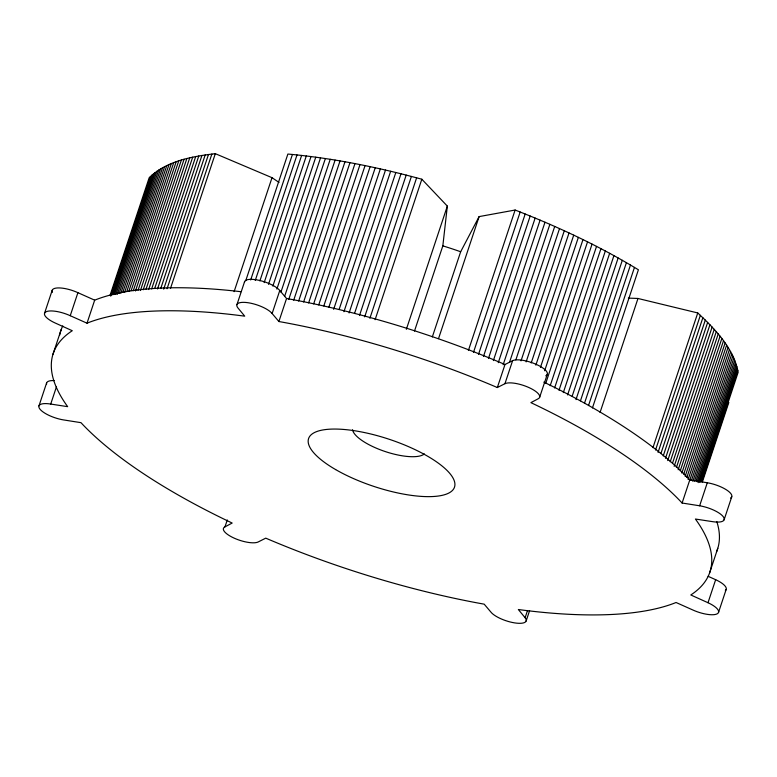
<?xml version="1.0" encoding="UTF-8"?>
<svg xmlns="http://www.w3.org/2000/svg" width="777" height="777" viewBox="0 0 777 777"><rect width="100%" height="100%" fill="white"/><g stroke="black" fill="none" stroke-linecap="round" stroke-linejoin="round"><path stroke-width="1.17" d="M414.491 331.06L442.832 245.872L447.338 206.109L421.833 179.234C377.962 167.269 333.207 158.139 287.878 154.05L245.755 280.691M44.551 313.257L52.214 290.229M52.943 354.351L61.228 329.487M38.967 405.905L46.63 382.876M527.418 610.819L525.116 617.725A19.095 6.158 18.4 0 1 514.393 622.853A19.095 6.158 18.4 0 1 490.957 612.15L484.188 604.166L479.632 603.341A346.047 111.519 18.4 0 1 270.114 540.005L265.744 538.15L258.129 541.996A19.095 6.158 18.4 0 1 233.974 538.053A19.095 6.158 18.4 0 1 224.98 526.855L232.177 523.047A315.627 101.719 18.4 0 1 218.725 516.53L217.822 516.083A346.047 111.519 18.4 0 1 82.925 424.747L80.973 422.669L63.432 419.901A19.095 6.158 18.4 0 1 39.996 409.197A19.095 6.158 18.4 0 1 50.719 404.059L67.667 406.662L66.21 404.623A346.047 111.519 18.4 0 1 70.668 331.798L72.28 330.72L55.08 322.96A19.095 6.158 18.4 0 1 46.086 311.762A19.095 6.158 18.4 0 1 70.241 315.705L77.904 292.676A19.095 6.158 18.4 0 0 58.994 287.917A19.095 6.158 18.4 0 0 52.457 292.317M50.719 404.059L56.468 386.791M70.241 315.705L87.014 323.193L94.677 300.165L96.863 299.31A346.047 111.519 18.4 0 1 240.909 291.705M110.091 295.221L149.155 177.797C166.579 160.771 192.074 156.478 215.316 153.671L272.018 177.69L279.011 182.42M111.092 294.396L114.54 284.032M123.728 256.41L128.71 241.443M110.703 296.144L150.534 176.418M112.16 294.804L151.991 175.068M113.325 294.638L153.535 173.757M114.578 294.512L155.177 172.484M115.919 294.425L156.896 171.241M117.346 294.376L158.702 170.037M119.24 293.201L160.596 168.871M120.833 293.23L162.578 167.745M122.892 292.133L164.637 166.647M124.66 292.23L166.783 165.588M126.884 291.21L169.007 164.578M128.807 291.385L171.319 163.597M131.206 290.443L173.708 162.655M133.294 290.695L176.185 161.752M135.46 290.977L178.739 160.888M138.092 290.161L181.371 160.062M140.423 290.52L184.081 159.285M143.211 289.782L186.868 158.537M146.076 289.073L189.734 157.838M148.63 289.568L192.677 157.168M151.651 288.937L195.697 156.546M154.74 288.354L198.786 155.963M157.517 288.966L201.942 155.419M160.761 288.471L205.186 154.924M163.685 289.161L208.489 154.468M167.055 288.743L211.868 154.05M170.503 288.364L215.316 153.671M234.1 291.657L272.018 177.69M236.936 304.671L244.59 281.643M250.68 279.963L292.424 154.468M255.264 280.419L297.008 154.934M259.887 280.915L301.631 155.429M264.17 282.614L306.303 155.973M268.502 284.343L311.014 156.556M272.863 286.121L315.763 157.177M276.884 289.093L320.542 157.848M525.116 617.725L518.337 609.518L522.571 610.071A346.047 111.519 18.4 0 0 673.873 603.36L676.058 602.496L692.831 609.984A19.095 6.158 18.4 0 0 716.986 613.927A19.095 6.158 18.4 0 0 708.002 602.729L690.802 594.968L692.404 593.89A346.047 111.519 18.4 0 0 696.862 521.066L695.405 519.026L712.354 521.62A19.095 6.158 18.4 0 0 723.086 516.491A19.095 6.158 18.4 0 0 699.64 505.788L682.099 503.02L680.147 500.942A346.047 111.519 18.4 0 0 535.139 404.662L530.895 402.641L538.092 398.824A19.095 6.158 18.4 0 0 529.108 387.636A19.095 6.158 18.4 0 0 504.943 383.692L497.338 387.538L492.958 385.674A346.047 111.519 18.4 0 0 283.44 322.348L278.894 321.523L272.125 313.529L279.778 290.511A19.095 6.158 18.4 0 0 259.567 280.448A19.095 6.158 18.4 0 0 244.473 282.284M280.944 292.094L325.369 158.547M284.654 296.29L330.225 159.295M278.894 321.523L286.548 298.504L279.778 290.511M288.772 299.378L335.11 160.081M293.696 300.204L340.035 160.907M298.65 301.068L344.988 161.771M224.98 526.855L227.282 519.949M303.622 301.971L349.971 162.675M308.634 302.913L354.972 163.607M313.665 303.894L360.004 164.588M318.725 304.914L365.064 165.608M323.805 305.963L370.143 166.666M328.904 307.061L375.242 167.764M333.644 309.343L380.361 168.891M339.16 309.363L385.499 170.056M343.929 311.713L390.656 171.261M349.096 312.956L395.823 172.504M354.662 313.082L401 173.776M359.479 315.549L406.196 175.097M364.675 316.89L411.402 176.437M369.891 318.279L416.618 177.826M375.106 319.687L421.833 179.234M406.352 329.293L447.338 206.109M432.323 336.946L460.664 251.758L479.118 216.598L515.122 210.033C557.711 226.612 599.31 246.027 638.403 269.784L592.443 407.925M438.519 338.636L479.118 216.598M468.395 350.485L515.122 210.033M473.446 352.467L520.163 212.014M478.467 354.458L525.184 214.005M483.459 356.478L530.186 216.025M488.432 358.527L535.149 218.075M493.366 360.586L540.093 220.134M498.271 362.674L544.998 222.222M503.146 364.782L549.873 224.33M497.338 387.538L504.992 364.51L512.606 360.664A19.095 6.158 18.4 0 1 535.44 364.024A19.095 6.158 18.4 0 1 546.736 375.145M509.527 362.305L554.71 226.457M504.943 383.692L512.606 360.664M515.86 359.838L559.518 228.603M521.017 360.858L564.287 230.769M526.126 361.888L569.026 232.945M531.206 362.937L573.717 235.149M535.858 365.151L578.36 237.364M540.462 367.385L582.973 239.598M544.648 370.784L587.538 241.851M539.626 397.338L547.28 374.31M545.716 383.411L592.055 244.114M550.194 385.693L596.532 246.387M554.613 387.976L600.951 248.679M558.993 390.287L605.332 250.981M563.315 392.599L609.654 253.302M567.589 394.93L613.927 255.623M572.193 396.115L618.142 257.964M575.971 399.611L622.309 260.305M580.468 400.815L626.417 262.665M584.518 403.176L630.468 265.025M588.51 405.555L634.469 267.405M526.136 621.017L529.584 610.654M600.067 412.441L637.985 298.475L697.756 312.956C715.19 329.234 733.488 347.95 738.15 372.261L701.767 481.623M652.952 447.649L697.756 312.956M655.545 450.019L700.359 315.326M658.061 452.389L702.874 317.686M660.887 453.593L705.312 320.046M663.237 455.934L707.662 322.397M665.52 458.275L709.945 324.728M667.705 460.596L712.13 327.059M670.201 461.761L714.238 329.37M672.61 462.917L716.268 331.672M674.164 466.355L718.21 333.964M676.408 467.482L720.065 336.237M678.175 469.745L721.833 338.5M680.244 470.843L723.513 340.753M681.837 473.076L725.116 342.987M683.731 474.145L726.621 345.202M685.159 476.34L728.049 347.406M686.868 477.369L729.38 349.582M688.121 479.535L730.623 351.748M682.099 503.02L689.762 479.992L687.8 477.923A346.047 111.519 18.4 0 0 543.822 382.129M689.655 480.536L731.788 353.894M691.491 480.361L732.847 356.021M692.851 481.313L733.828 358.129M694.502 481.099L734.721 360.217M696.075 480.856L735.518 362.276M697.163 481.75L736.227 364.316M698.164 482.614L736.839 366.336M699.455 482.313L737.373 368.337M700.66 481.983L737.8 370.308M723.601 415.413L724.756 411.956M702.379 481.954L728.807 402.515L727.437 403.894M699.64 505.788L707.303 482.76A19.095 6.158 18.4 0 1 726.68 490.005A19.095 6.158 18.4 0 1 730.603 498.047M724.106 519.784L731.769 496.756M709.508 573.173L717.793 548.309M708.002 602.729L715.656 579.7L708.129 576.311M718.521 612.431L726.174 589.413M87.014 323.193L89.2 322.329A346.047 111.519 18.4 0 1 240.511 315.617L244.736 316.171L237.956 307.964A19.095 6.158 18.4 0 1 248.689 302.826A19.095 6.158 18.4 0 1 272.125 313.529M628.321 298.096L637.985 298.475M689.762 479.992L707.303 482.76M286.548 298.504L291.093 299.32A346.047 111.519 18.4 0 1 500.621 362.655L504.992 364.51M77.904 292.676L94.677 300.165M442.832 245.872A134.576 43.366 18.4 0 1 460.664 251.758M716.773 521.552A346.047 111.519 18.4 0 1 716.443 551.961M59.654 335.12A346.047 111.519 18.4 0 1 62.782 325.903M46.591 384.217A19.095 6.158 18.4 0 1 54.176 380.584M546.124 375.602A19.095 6.158 18.4 0 1 545.755 375.806M715.656 579.7A19.095 6.158 18.4 0 1 725.349 590.481M424.339 453.914A38.452 12.393 18.4 0 1 384.906 451.447A38.452 12.393 18.4 0 1 352.564 429.768M335.635 469.58A76.904 24.786 18.4 0 0 454.079 488.16A76.904 24.786 18.4 0 0 354.904 430.798A76.904 24.786 18.4 0 0 335.635 469.58"/></g></svg>
